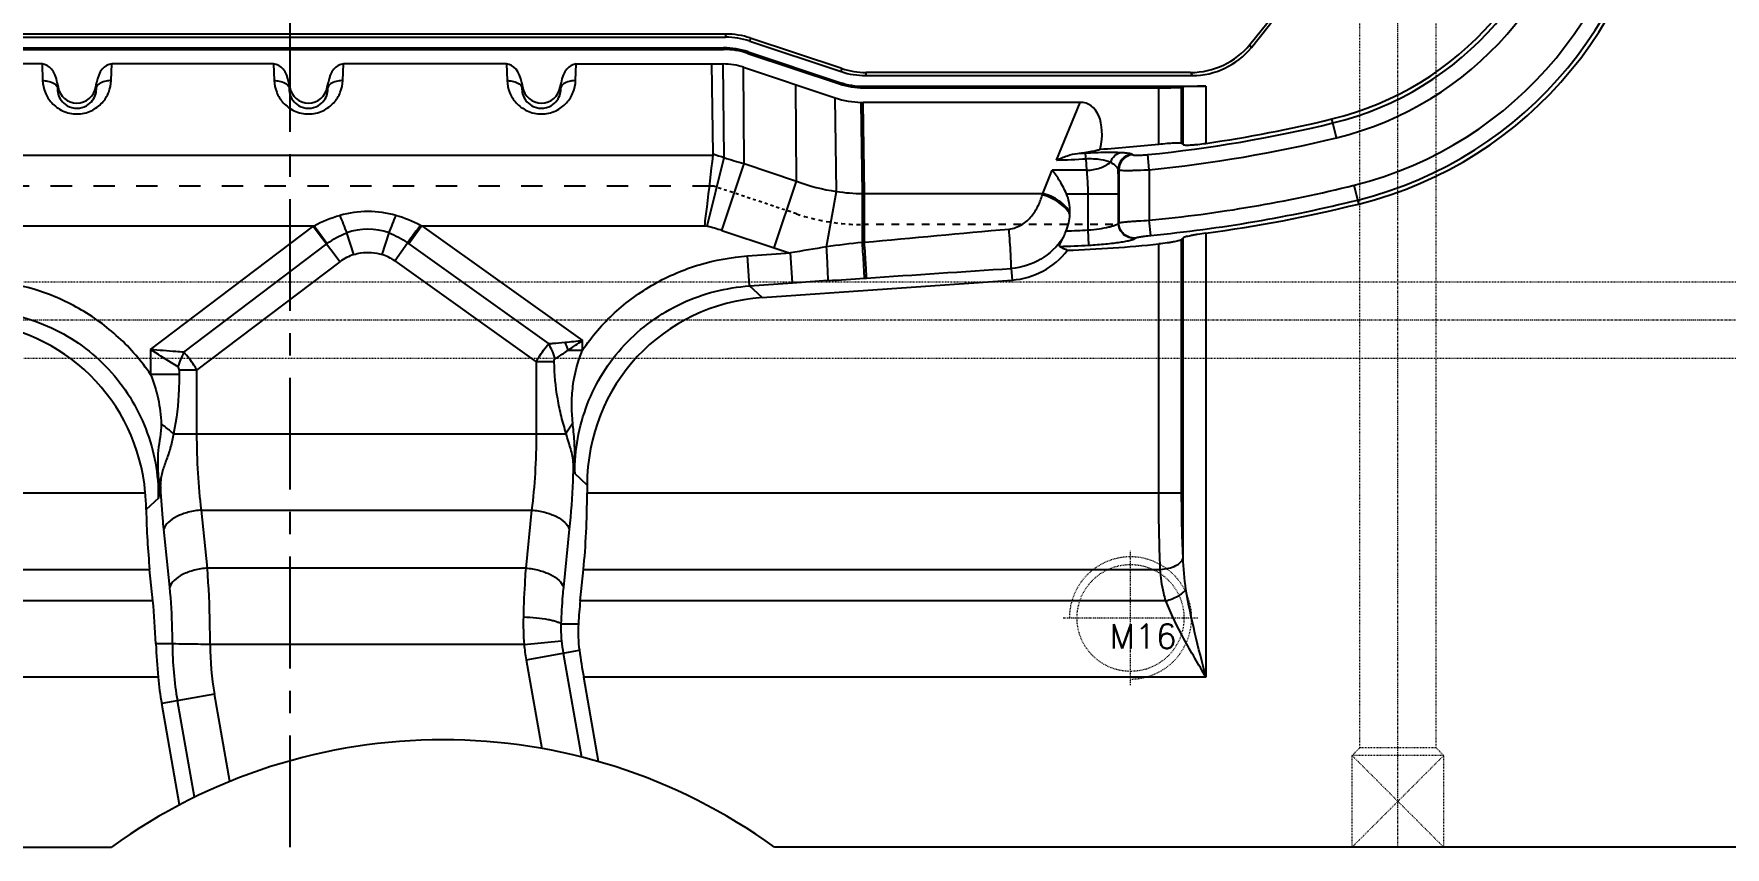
# Model space of a CAD drawing. Header units: millimetres. Extents: x 2105 to 2746, y 1639 to 2029.
# Drawn here: x 2386 to 2607.4, y 1639.2 to 1745.6 of the extents above; entities that cross this region are included whole.
import ezdxf

# ---------------------------------------------------------------- set-up
doc = ezdxf.new("R2010")
doc.units = ezdxf.units.MM
doc.linetypes.add('CENTER', pattern=[0.6, 0.375, -0.075, 0.075, -0.075])
doc.linetypes.add('HIDDEN', pattern=[0.2, 0.1, -0.1])
doc.layers.add('cool', color=153, linetype='HIDDEN', lineweight=9)
doc.layers.add('screw', color=33, linetype='Continuous', lineweight=13)
doc.layers.add('DEFAULT_2', color=8, linetype='HIDDEN')
doc.styles.add('TXT', font='txt.shx', dxfattribs={"bigfont": 'gbcbig.shx'})

# ---------------------------------------------------------------- blocks, each defined once
blk = doc.blocks.new('02')
at = {"layer": 'cool', "ltscale": 0.932966}
for p, q in [((1262.52, -963.86), (1863.86, -963.86)), ((1262.52, -973.86), (1863.86, -973.86))]:
    blk.add_line(p, q, dxfattribs=at)
at = {"layer": 'cool', "color": 1, "linetype": 'CENTER', "ltscale": 0.621977}
blk.add_line((1248.19, -968.86), (1878.19, -968.86), dxfattribs=at)
blk = doc.blocks.new('cool_jt_g15')
at = {"layer": 'cool', "ltscale": 0.3}
for p, q in [((0, 6), (12, 6)), ((0, 6), (12, -6)), ((0, -6), (12, 6)), ((12, -6), (12, 6)), ((12, 6), (13, 5)), ((13, -5), (13, 5)), ((0, -6), (12, -6)), ((12, -6), (13, -5))]:
    blk.add_line(p, q, dxfattribs=at)
blk = doc.blocks.new('04')
at = {"layer": 'cool', "color": 1, "linetype": 'CENTER', "ltscale": 0.621977}
blk.add_line((1008.19, -1038.86), (1008.19, -817.86), dxfattribs=at)
at = {"layer": 'cool', "ltscale": 0.932966}
for p, q in [((1003.19, -1025.86), (1003.19, -884.86)), ((1013.19, -1025.86), (1013.19, -884.86))]:
    blk.add_line(p, q, dxfattribs=at)
at = {"layer": 'cool', "ltscale": 0.932966, "rotation": 89.99999999999994}
blk.add_blockref('cool_jt_g15', (1008.19, -1038.86), dxfattribs=at)
blk = doc.blocks.new('screw_m16_g')
at = {"layer": 'screw', "color": 1, "linetype": 'CENTER', "ltscale": 0.497582}
for p, q in [((0, -8.8), (0, 8.8)), ((-8.8, 0), (8.8, 0))]:
    blk.add_line(p, q, dxfattribs=at)
at = {"layer": 'screw', "color": 33, "linetype": 'HIDDEN', "ltscale": 0.497582}
blk.add_circle((0, 0), 7, dxfattribs=at)
at = {"layer": 'screw', "color": 92, "linetype": 'HIDDEN', "ltscale": 0.497582}
blk.add_arc((0, 0), 8, 270, 180, dxfattribs=at)
at = {"layer": 'screw', "color": 6, "style": 'TXT'}
blk.add_text('M16', height=3.2, dxfattribs=at).set_placement((-2.72, -4))

msp = doc.modelspace()

# ---------------------------------------------------------------- linework, layer by layer
at = {"color": 1, "linetype": 'CENTER', "ltscale": 39}
msp.add_line((2419.598, 1639.205), (2419.598, 2019.205), dxfattribs=at)
at = {"color": 7, "linetype": 'Continuous'}
for p, q in [((2476.652, 1745.618), (2251.995, 1745.618)), ((2252.061, 1745.213), (2476.586, 1745.213)), ((2476.586, 1745.213), (2476.652, 1745.618)), ((2479.825, 1745.103), (2479.76, 1744.698)), ((2479.76, 1744.698), (2491.744, 1740.703)), ((2491.81, 1741.108), (2479.825, 1745.103)), ((2252.321, 1743.811), (2476.325, 1743.811)), ((2252.321, 1743.608), (2476.325, 1743.608)), ((2476.325, 1743.608), (2476.325, 1743.811)), ((2479.499, 1743.093), (2479.563, 1743.286)), ((2479.499, 1743.093), (2491.484, 1739.098)), ((2479.563, 1743.286), (2491.548, 1739.291)), ((2545.41, 1743.846), (2545.227, 1744.261)), ((2387.116, 1741.703), (2365.782, 1741.703)), ((2387.116, 1741.703), (2387.196, 1739.527)), ((2396.163, 1739.527), (2396.242, 1741.703)), ((2417.436, 1741.703), (2396.242, 1741.703)), ((2417.436, 1741.703), (2417.515, 1739.527)), ((2426.482, 1739.527), (2426.562, 1741.703)), ((2447.923, 1741.703), (2426.562, 1741.703)), ((2447.923, 1741.703), (2448.002, 1739.527)), ((2456.969, 1739.527), (2457.048, 1741.703)), ((2457.048, 1741.703), (2476.26, 1741.703)), ((2474.981, 1729.959), (2474.796, 1741.703)), ((2476.392, 1729.447), (2476.26, 1741.703)), ((2478.959, 1741.265), (2490.944, 1737.27)), ((2479.019, 1728.669), (2478.959, 1741.265)), ((2491.744, 1740.703), (2491.81, 1741.108)), ((2494.984, 1740.593), (2494.918, 1740.188)), ((2494.918, 1740.188), (2537.662, 1740.188)), ((2537.47, 1740.593), (2494.984, 1740.593)), ((2537.47, 1740.593), (2537.662, 1740.188)), ((2389.113, 1739.241), (2389.135, 1738.637)), ((2389.113, 1739.241), (2389.217, 1738.652)), ((2389.217, 1738.652), (2389.135, 1738.637)), ((2394.141, 1738.652), (2394.245, 1739.241)), ((2394.141, 1738.652), (2394.223, 1738.637)), ((2394.223, 1738.637), (2394.245, 1739.241)), ((2419.433, 1739.241), (2419.537, 1738.652)), ((2419.433, 1739.241), (2419.455, 1738.637)), ((2419.537, 1738.652), (2419.455, 1738.637)), ((2424.461, 1738.652), (2424.564, 1739.241)), ((2424.461, 1738.652), (2424.543, 1738.637)), ((2424.543, 1738.637), (2424.564, 1739.241)), ((2449.92, 1739.241), (2449.942, 1738.637)), ((2449.92, 1739.241), (2450.024, 1738.652)), ((2450.024, 1738.652), (2449.942, 1738.637)), ((2454.948, 1738.652), (2455.051, 1739.241)), ((2454.948, 1738.652), (2455.029, 1738.637)), ((2455.029, 1738.637), (2455.051, 1739.241)), ((2485.863, 1726.388), (2485.802, 1738.984)), ((2491.484, 1739.098), (2491.548, 1739.291)), ((2494.658, 1738.786), (2539.473, 1738.786)), ((2494.658, 1738.583), (2494.658, 1738.786)), ((2494.658, 1738.583), (2533.298, 1738.583)), ((2533.298, 1731.218), (2533.298, 1738.583)), ((2536.287, 1738.655), (2536.485, 1738.714)), ((2536.287, 1731.328), (2536.287, 1738.655)), ((2536.287, 1738.439), (2536.485, 1738.319)), ((2536.485, 1731.154), (2536.485, 1738.714)), ((2539.473, 1738.786), (2539.473, 1731.317)), ((2491.091, 1725.027), (2490.944, 1737.27)), ((2494.533, 1724.748), (2494.36, 1736.68)), ((2523.009, 1736.678), (2494.592, 1736.678)), ((2494.763, 1724.748), (2494.592, 1736.678)), ((2519.907, 1729.123), (2523.009, 1736.678)), ((2556.556, 1732.045), (2555.957, 1734.506)), ((2536.287, 1731.328), (2536.485, 1731.154)), ((2253.561, 1729.773), (2474.972, 1729.773)), ((2474.192, 1720.459), (2476.392, 1729.447)), ((2523.88, 1727.794), (2523.778, 1729.299)), ((2529.798, 1729.902), (2529.887, 1729.819)), ((2532.055, 1727.862), (2531.857, 1729.844)), ((2476.099, 1719.909), (2479.019, 1728.669)), ((2479.019, 1728.669), (2485.863, 1726.388)), ((2518.111, 1724.748), (2519.362, 1727.794)), ((2523.88, 1727.794), (2519.362, 1727.794)), ((2527.981, 1727.917), (2528.07, 1727.835)), ((2528.07, 1727.835), (2528.07, 1720.909)), ((2532.055, 1727.862), (2532.055, 1721.25)), ((2482.943, 1717.627), (2485.863, 1726.388)), ((2489.805, 1717.759), (2491.091, 1725.027)), ((2494.5, 1718.351), (2494.533, 1724.748)), ((2494.533, 1724.748), (2494.763, 1724.748)), ((2494.763, 1724.748), (2518.111, 1724.748)), ((2494.763, 1718.375), (2494.763, 1724.748)), ((2521.216, 1724.716), (2528.032, 1724.716)), ((2524.047, 1719.977), (2524.047, 1724.716)), ((2528.032, 1720.867), (2528.032, 1724.716)), ((2559.469, 1723.376), (2558.859, 1725.834)), ((2277.304, 1720.538), (2422.696, 1720.526)), ((2401.336, 1704.328), (2422.696, 1720.526)), ((2422.623, 1720.459), (2426.132, 1715.829)), ((2422.728, 1720.538), (2424.457, 1718.204)), ((2436.824, 1720.538), (2435.136, 1718.174)), ((2436.824, 1720.538), (2473.868, 1720.538)), ((2436.824, 1720.538), (2457.861, 1705.516)), ((2473.868, 1720.538), (2474.192, 1720.459)), ((2528.032, 1720.867), (2528.07, 1720.909)), ((2532.246, 1719.266), (2532.055, 1721.25)), ((2405.693, 1703.985), (2424.377, 1718.144)), ((2427.921, 1716.761), (2427.006, 1719.598)), ((2431.628, 1716.761), (2432.544, 1719.598)), ((2433.279, 1715.93), (2434.967, 1718.295)), ((2435.136, 1718.174), (2453.447, 1705.099)), ((2476.099, 1719.909), (2482.943, 1717.627)), ((2494.5, 1718.351), (2494.763, 1718.375)), ((2524.151, 1717.987), (2524.047, 1719.977)), ((2530.193, 1718.882), (2530.232, 1718.923)), ((2533.298, 1685.564), (2533.298, 1718.147)), ((2536.287, 1718.715), (2536.485, 1718.937)), ((2536.287, 1685.563), (2536.287, 1718.715)), ((2536.485, 1677.092), (2536.485, 1718.937)), ((2539.473, 1719.558), (2539.473, 1661.443)), ((2407.398, 1701.633), (2426.132, 1715.829)), ((2433.279, 1715.93), (2451.799, 1702.706)), ((2479.47, 1716.578), (2485.082, 1716.971)), ((2479.744, 1712.649), (2479.47, 1716.578)), ((2485.356, 1713.041), (2485.082, 1716.971)), ((2494.771, 1713.664), (2495.038, 1713.682)), ((2513.979, 1714.949), (2514.085, 1713.425)), ((2479.744, 1712.649), (2485.356, 1713.041)), ((2481.366, 1711.137), (2479.744, 1712.649)), ((2481.366, 1711.137), (2514.085, 1713.425)), ((2457.861, 1704.264), (2457.861, 1705.516)), ((2401.336, 1704.328), (2401.336, 1701.062)), ((2451.799, 1702.706), (2451.799, 1693.316)), ((2456.004, 1704.264), (2457.861, 1704.264)), ((2405.066, 1701.062), (2401.336, 1701.062)), ((2405.066, 1701.633), (2405.066, 1701.062)), ((2407.398, 1701.633), (2405.066, 1701.633)), ((2407.398, 1693.316), (2407.398, 1701.633)), ((2404.317, 1693.316), (2455.739, 1693.316)), ((2458.463, 1686.577), (2456.842, 1688.089)), ((2208.597, 1685.564), (2400.638, 1685.564)), ((2402.355, 1684.886), (2400.755, 1683.394)), ((2458.463, 1686.577), (2458.463, 1685.564)), ((2458.463, 1685.564), (2533.298, 1685.564)), ((2407.988, 1683.316), (2451.208, 1683.316)), ((2408.761, 1675.73), (2407.988, 1683.316)), ((2451.208, 1683.316), (2450.436, 1675.73)), ((2403.837, 1673.23), (2403.064, 1680.816)), ((2456.132, 1680.816), (2455.36, 1673.23)), ((2208.397, 1675.564), (2401.206, 1675.564)), ((2401.626, 1671.443), (2401.206, 1675.564)), ((2450.436, 1675.73), (2408.761, 1675.73)), ((2457.571, 1671.443), (2457.99, 1675.564)), ((2457.99, 1675.564), (2533.498, 1675.564)), ((2401.626, 1671.443), (2207.664, 1671.443)), ((2534.231, 1671.443), (2457.571, 1671.443)), ((2455.049, 1668.43), (2457.321, 1668.43)), ((2404.19, 1665.806), (2402.013, 1665.806)), ((2450.217, 1665.73), (2409.115, 1665.73)), ((2450.217, 1665.73), (2455.116, 1666.222)), ((2450.492, 1663.739), (2457.457, 1664.967)), ((2450.492, 1663.739), (2452.542, 1652.115)), ((2455.341, 1664.594), (2457.738, 1650.999)), ((2402.31, 1661.443), (2202.422, 1661.443)), ((2539.473, 1661.443), (2458.022, 1661.443)), ((2459.969, 1650.398), (2458.022, 1661.443)), ((2409.692, 1659.21), (2402.782, 1657.991)), ((2407.069, 1645.728), (2404.843, 1658.355)), ((2411.704, 1647.8), (2409.692, 1659.21)), ((2405.119, 1644.738), (2402.782, 1657.991)), ((2175.598, 1639.205), (2396.2, 1639.205)), ((2663.598, 1639.205), (2482.997, 1639.205))]:
    msp.add_line(p, q, dxfattribs=at)
for centre, radius, start, end in [((2423.49, 1844.205), 157.508, 320.61471, 39.38529), ((2423.49, 1844.205), 157.914, 320.54306, 39.45694), ((2546.881, 1774.162), 49.79, 283.9208, 357.05798), ((2546.881, 1774.162), 51.783, 283.9208, 357.05798), ((2546.881, 1774.162), 52.323, 283.9208, 357.05798), ((2546.335, 1774.028), 40.677, 283.68278, 354.08082), ((2546.335, 1774.028), 41.217, 283.68278, 354.08082), ((2546.335, 1774.028), 43.21, 283.68278, 354.08082), ((2476.315, 1733.506), 10.305, 71.62431, 89.94074), ((2537.471, 1750.628), 10.035, 269.99675, 320.61795), ((2537.665, 1750.217), 10.029, 269.98415, 320.60543), ((2476.251, 1733.112), 8.591, 71.62431, 89.94073), ((2391.679, 1739.086), 2.5, 190, 350), ((2421.999, 1739.086), 2.5, 190, 350), ((2452.486, 1739.086), 2.5, 190, 350), ((2494.668, 1748.683), 9.897, 251.62431, 269.94074), ((2494.603, 1748.277), 11.6, 251.61269, 268.80234), ((2494.592, 1748.238), 11.56, 268.85267, 270.00013), ((2514.352, 1905.4), 176.426, 275.69435, 283.68278), ((2514.352, 1905.4), 175.886, 278.21142, 283.68278), ((2514.352, 1905.4), 178.418, 275.69435, 283.68278), ((2473.587, 1729.937), 1.395, 353.24454, 0.92353), ((2514.352, 1894.501), 165.471, 271.92397, 273.26558), ((2514.352, 1893.275), 163.484, 272.92949, 273.26814), ((2514.352, 1905.4), 175.209, 273.69551, 276.20778), ((2529.99, 1727.901), 2.01, 95.48234, 179.54893), ((2530.08, 1727.819), 2.01, 95.5084, 179.54784), ((2429.28, 1724.729), 98.752, 359.99271, 1.85004), ((2494.616, 1747.129), 22.381, 260.93821, 269.78828), ((2578.914, 1706.441), 63.5, 163.24446, 163.41821), ((2514.352, 1905.4), 184.999, 275.49116, 283.9208), ((2514.352, 1905.4), 186.992, 275.49116, 283.9208), ((2514.352, 1905.4), 187.532, 277.69828, 283.9208), ((2429.774, 1708.603), 13.791, 74.50298, 105.49308), ((2577.83, 1781.066), 162.869, 201.30371, 202.1729), ((2282.194, 1780.925), 162.376, 337.80975, 338.6816), ((2453.26, 1752.765), 36.177, 242.67854, 242.97747), ((2468.41, 1696.841), 24.316, 71.56672, 76.2447), ((2514.207, 1722.319), 7.459, 357.50188, 359.52128), ((2429.774, 1711.022), 8.936, 126.51747, 127.15397), ((2429.774, 1712.07), 8.022, 69.80427, 110.19092), ((2474.621, 1773.473), 67.949, 234.2972, 234.47154), ((2502.781, 1633.684), 85.071, 95.58587, 98.77334), ((2514.352, 1905.4), 185.676, 272.10514, 272.99312), ((2514.352, 1905.4), 188.209, 272.12385, 275.77748), ((2429.774, 1711.022), 6.031, 107.89474, 127.15397), ((2429.774, 1711.022), 6.031, 54.47118, 72.10505), ((2497.652, 1761.741), 46.501, 251.56027, 254.31679), ((2513.631, 1560.446), 159.107, 98.61217, 100.33686), ((2513.388, 1723.401), 10, 274, 322.55357), ((2514.352, 1905.4), 187.669, 271.82871, 272.99312), ((2684.054, 2035.385), 357.275, 242.72715, 242.90494), ((2374.785, 3506.38), 1796.727, 273.676485, 273.829103), ((2548.198, 807.516), 907.703, 93.676366, 93.969857), ((2443.247, 1699.568), 11.603, 17.83247, 28.46648), ((2409.415, 2183.202), 480.137, 275.51692, 275.79101), ((2434.527, 1695.896), 23.049, 21.28767, 24.0511), ((2236.93, 2031.262), 393.6, 303.82025, 304.14631), ((2415.995, 1698.72), 11.57, 152.93064, 163.24284), ((2488.799, 1689.164), 31.976, 178.72907, 181.92714), ((2369.711, 1685.968), 32.662, 358.10098, 2.94766), ((2368.712, 1682.767), 32.049, 1.1198, 5.00671), ((2486.361, 1668.456), 36.247, 178.61727, 184.31251), ((2470.86, 1667.808), 15.824, 177.74601, 185.75146), ((2473.871, 1667.346), 16.586, 176.25035, 188.24569), ((2477.238, 1668.733), 75.281, 182.22899, 185.55758), ((2447.098, 1665.806), 42.907, 180, 190), ((2447.098, 1665.806), 37.983, 180.11396, 190), ((2477.098, 1668.43), 27.017, 185.73605, 190), ((2477.098, 1668.43), 22.093, 185.73605, 190), ((2447.098, 1665.806), 45, 185.56355, 190), ((2439.598, 1579.205), 74.05, 54.12167, 125.87833)]:
    msp.add_arc(centre, radius, start, end, dxfattribs=at)
for centre, major_axis, ratio, start_param, end_param in [((2476.581, 1735.149), (1.612, 9.934), 0.9985935, -0.1606529, 0.1606529), ((2476.647, 1735.555), (1.612, 9.934), 0.9985935, -0.1606529, 0.1606529), ((2476.321, 1733.545), (1.612, 9.934), 0.9985935, -0.1606529, 0.1606529), ((2387.19, 1738.454), (-0.118, 3.248), 0.6153903, -1.3486707, -0.022425), ((2396.169, 1738.454), (0.118, 3.248), 0.6153903, 0.022425, 1.3486707), ((2417.509, 1738.454), (-0.118, 3.248), 0.6153903, -1.3486707, -0.022425), ((2426.488, 1738.454), (0.118, 3.248), 0.6153903, 0.022425, 1.3486707), ((2447.996, 1738.454), (-0.118, 3.248), 0.6153903, -1.3486707, -0.022425), ((2456.975, 1738.454), (0.118, 3.248), 0.6153903, 0.022425, 1.3486707), ((2494.923, 1750.252), (1.612, 9.934), 0.9985935, 2.9809398, 3.3022455), ((2494.988, 1750.657), (1.612, 9.934), 0.9985935, 9.2641251, 9.5854308), ((2494.662, 1748.647), (1.612, 9.934), 0.9985935, -3.3022455, -2.9809398), ((2533.298, 1738.662), (3, 0), 0.0261859, -1.5707963, -0.0872665), ((2539.473, 1738.707), (3, 0), 0.0261859, 1.5707963, 3.0543262), ((2521.352, 1730.181), (2.594, 6.317), 0.5857503, -1.2770609, 0.2360064), ((2517.148, 1719.941), (2.594, 6.317), 0.5857503, -0.9703553, -0.5090783), ((2483.849, 1685.863), (-18.808, 17.538), 0.9721448, -0.7364165, 0.7364165), ((2375.348, 1682.66), (-18.808, -17.538), 0.9721448, 2.4918667, 3.8780091), ((2454.936, 1685.564), (0, 20), 0.176327, -2.0943951, -1.5707963), ((2404.26, 1685.564), (0, 20), 0.176327, -4.6036429, -4.1887902), ((2398.572, 1661.443), (0, 20), 0.176327, -1.3508913, -1.0471976), ((2460.625, 1661.443), (0, 20), 0.176327, 1.0471976, 1.2138978), ((2461.603, 1661.443), (-3.638, 19.99), 0.1734805, 1.3621114, 1.5392369)]:
    msp.add_ellipse(centre, major_axis=major_axis, ratio=ratio, start_param=start_param, end_param=end_param, dxfattribs=at)
for points, knots in [([(2387.196, 1739.527), (2387.413, 1739.531), (2388.123, 1739.483), (2388.941, 1739.112), (2389.135, 1738.637)], [0, 0, 0, 0, 0.2979173, 1, 1, 1, 1]), ([(2387.196, 1739.527), (2387.215, 1739.009), (2387.437, 1737.945), (2388.332, 1736.514), (2389.799, 1735.436), (2391.684, 1735.021), (2393.566, 1735.439), (2395.03, 1736.519), (2395.922, 1737.948), (2396.144, 1739.01), (2396.163, 1739.527)], [0, 0, 0, 0, 0.1131655, 0.2318238, 0.3607437, 0.5002938, 0.639856, 0.7686218, 0.887059, 1, 1, 1, 1]), ([(2389.135, 1738.637), (2389.117, 1738.356), (2389.176, 1737.757), (2389.591, 1736.882), (2390.434, 1736.117), (2391.682, 1735.784), (2392.929, 1736.119), (2393.768, 1736.885), (2394.183, 1737.759), (2394.242, 1738.357), (2394.223, 1738.637)], [0, 0, 0, 0, 0.1017009, 0.2126932, 0.3425921, 0.5002813, 0.6579372, 0.7876219, 0.8984274, 1, 1, 1, 1]), ([(2396.163, 1739.527), (2395.945, 1739.531), (2395.235, 1739.483), (2394.417, 1739.112), (2394.223, 1738.637)], [0, 0, 0, 0, 0.2979175, 1, 1, 1, 1]), ([(2417.515, 1739.527), (2417.732, 1739.531), (2418.443, 1739.483), (2419.261, 1739.112), (2419.455, 1738.637)], [0, 0, 0, 0, 0.2979173, 1, 1, 1, 1]), ([(2417.515, 1739.527), (2417.534, 1739.009), (2417.757, 1737.945), (2418.651, 1736.514), (2420.119, 1735.436), (2422.003, 1735.021), (2423.886, 1735.439), (2425.35, 1736.519), (2426.241, 1737.948), (2426.463, 1739.01), (2426.482, 1739.527)], [0, 0, 0, 0, 0.1131655, 0.2318238, 0.3607437, 0.5002938, 0.639856, 0.7686218, 0.887059, 1, 1, 1, 1]), ([(2419.455, 1738.637), (2419.436, 1738.356), (2419.495, 1737.757), (2419.911, 1736.882), (2420.753, 1736.117), (2422.001, 1735.784), (2423.248, 1736.119), (2424.088, 1736.885), (2424.502, 1737.759), (2424.561, 1738.357), (2424.543, 1738.637)], [0, 0, 0, 0, 0.1017009, 0.2126932, 0.3425921, 0.5002813, 0.6579372, 0.7876219, 0.8984274, 1, 1, 1, 1]), ([(2426.482, 1739.527), (2426.265, 1739.531), (2425.554, 1739.483), (2424.736, 1739.112), (2424.543, 1738.637)], [0, 0, 0, 0, 0.2979175, 1, 1, 1, 1]), ([(2448.002, 1739.527), (2448.219, 1739.531), (2448.93, 1739.483), (2449.748, 1739.112), (2449.942, 1738.637)], [0, 0, 0, 0, 0.2979173, 1, 1, 1, 1]), ([(2448.002, 1739.527), (2448.021, 1739.009), (2448.244, 1737.945), (2449.138, 1736.514), (2450.606, 1735.436), (2452.49, 1735.021), (2454.373, 1735.439), (2455.837, 1736.519), (2456.728, 1737.948), (2456.95, 1739.01), (2456.969, 1739.527)], [0, 0, 0, 0, 0.1131655, 0.2318238, 0.3607437, 0.5002938, 0.639856, 0.7686218, 0.887059, 1, 1, 1, 1]), ([(2449.942, 1738.637), (2449.923, 1738.356), (2449.982, 1737.757), (2450.398, 1736.882), (2451.24, 1736.117), (2452.488, 1735.784), (2453.735, 1736.119), (2454.575, 1736.885), (2454.989, 1737.759), (2455.048, 1738.357), (2455.029, 1738.637)], [0, 0, 0, 0, 0.1017009, 0.2126932, 0.3425921, 0.5002813, 0.6579372, 0.7876219, 0.8984274, 1, 1, 1, 1]), ([(2456.969, 1739.527), (2456.752, 1739.531), (2456.041, 1739.483), (2455.223, 1739.112), (2455.029, 1738.637)], [0, 0, 0, 0, 0.2979175, 1, 1, 1, 1]), ([(2533.298, 1731.218), (2533.659, 1731.258), (2534.186, 1731.309), (2534.862, 1731.358), (2535.3, 1731.382), (2535.669, 1731.392), (2535.96, 1731.39), (2536.153, 1731.371), (2536.26, 1731.351), (2536.287, 1731.328)], [0, 0, 0, 0, 0.3628348, 0.5288453, 0.676612, 0.8011167, 0.8982743, 0.9648202, 1, 1, 1, 1]), ([(2536.485, 1731.154), (2536.511, 1731.13), (2536.618, 1731.111), (2536.812, 1731.092), (2537.104, 1731.092), (2537.473, 1731.106), (2537.912, 1731.136), (2538.587, 1731.199), (2539.113, 1731.265), (2539.473, 1731.317)], [0, 0, 0, 0, 0.0351605, 0.1016984, 0.1988734, 0.3234196, 0.4712472, 0.6372919, 1, 1, 1, 1]), ([(2473.868, 1720.538), (2473.967, 1721.362), (2474.336, 1724.44), (2474.704, 1727.519), (2474.972, 1729.773)], [0, 0, 0, 0, 0.2677888, 1, 1, 1, 1]), ([(2519.907, 1729.123), (2520.37, 1729.338), (2521.28, 1729.707), (2522.239, 1729.952), (2522.707, 1730.005)], [0, 0, 0, 0, 0.5197792, 1, 1, 1, 1]), ([(2522.707, 1730.005), (2523.32, 1730.073), (2524.153, 1730.187), (2525.129, 1730.394), (2525.497, 1730.498), (2525.645, 1730.555)], [0, 0, 0, 0, 0.6185388, 0.8406346, 1, 1, 1, 1]), ([(2523.672, 1730.057), (2524.58, 1730.109), (2526.152, 1730.169), (2527.728, 1730.164), (2528.391, 1730.127)], [0, 0, 0, 0, 0.5777936, 1, 1, 1, 1]), ([(2523.778, 1729.299), (2523.769, 1729.397), (2523.751, 1729.572), (2523.725, 1729.8), (2523.699, 1729.953), (2523.685, 1730.034), (2523.672, 1730.057)], [0, 0, 0, 0, 0.3860889, 0.6892067, 0.8963031, 1, 1, 1, 1]), ([(2523.778, 1729.299), (2524.419, 1729.34), (2525.517, 1729.303), (2526.586, 1729.03), (2526.993, 1728.846)], [0, 0, 0, 0, 0.5898012, 1, 1, 1, 1]), ([(2526.993, 1728.846), (2527.102, 1729.172), (2527.453, 1729.764), (2528.081, 1730.084), (2528.391, 1730.127)], [0, 0, 0, 0, 0.523162, 1, 1, 1, 1]), ([(2528.391, 1730.127), (2528.566, 1730.117), (2528.881, 1730.096), (2529.299, 1730.052), (2529.593, 1729.995), (2529.754, 1729.942), (2529.798, 1729.902)], [0, 0, 0, 0, 0.3662105, 0.6614369, 0.8745247, 1, 1, 1, 1]), ([(2529.887, 1729.819), (2529.904, 1729.804), (2529.974, 1729.788), (2530.1, 1729.771), (2530.291, 1729.762), (2530.642, 1729.761), (2531.172, 1729.784), (2531.618, 1729.821), (2531.857, 1729.844)], [0, 0, 0, 0, 0.0353206, 0.1015055, 0.1979148, 0.3218619, 0.6355026, 1, 1, 1, 1]), ([(2521.216, 1724.716), (2520.962, 1725.286), (2520.396, 1726.349), (2519.716, 1727.341), (2519.362, 1727.794)], [0, 0, 0, 0, 0.5200374, 1, 1, 1, 1]), ([(2523.88, 1727.794), (2524.465, 1727.819), (2525.57, 1728.012), (2526.587, 1728.517), (2526.993, 1728.846)], [0, 0, 0, 0, 0.5276616, 1, 1, 1, 1]), ([(2524.047, 1724.716), (2524.047, 1724.992), (2524.033, 1726.019), (2523.972, 1727.048), (2523.88, 1727.794)], [0, 0, 0, 0, 0.2679772, 1, 1, 1, 1]), ([(2526.993, 1728.846), (2527.214, 1728.695), (2527.521, 1728.478), (2527.849, 1728.159), (2527.954, 1727.996), (2527.981, 1727.917)], [0, 0, 0, 0, 0.5853872, 0.816961, 1, 1, 1, 1]), ([(2528.07, 1727.835), (2528.111, 1727.816), (2528.248, 1727.805), (2528.507, 1727.785), (2528.892, 1727.779), (2529.383, 1727.777), (2529.967, 1727.786), (2530.868, 1727.809), (2531.572, 1727.838), (2532.055, 1727.862)], [0, 0, 0, 0, 0.0338405, 0.1002982, 0.197483, 0.3221765, 0.4701408, 0.6362983, 1, 1, 1, 1]), ([(2521.667, 1722.256), (2521.519, 1722.544), (2521.1, 1723.105), (2519.964, 1724.063), (2518.877, 1724.552), (2518.111, 1724.748)], [0, 0, 0, 0, 0.2179796, 0.465792, 1, 1, 1, 1]), ([(2513.704, 1720.103), (2514.286, 1720.155), (2515.417, 1720.563), (2516.681, 1721.73), (2517.54, 1723.106), (2517.913, 1724.083), (2518.055, 1724.563)], [0, 0, 0, 0, 0.2663805, 0.5256404, 0.7717068, 1, 1, 1, 1]), ([(2521.66, 1721.993), (2521.522, 1722.287), (2521.109, 1722.864), (2519.958, 1723.854), (2518.844, 1724.36), (2518.055, 1724.563)], [0, 0, 0, 0, 0.2142945, 0.4613571, 1, 1, 1, 1]), ([(2422.617, 1720.507), (2422.625, 1720.5), (2422.653, 1720.489), (2422.687, 1720.519), (2422.715, 1720.531), (2422.728, 1720.538)], [0, 0, 0, 0, 0.2523607, 0.6246441, 1, 1, 1, 1]), ([(2436.656, 1720.624), (2436.509, 1720.422), (2435.947, 1719.645), (2435.384, 1718.869), (2434.967, 1718.295)], [0, 0, 0, 0, 0.2602847, 1, 1, 1, 1]), ([(2524.047, 1719.977), (2524.535, 1720.015), (2525.443, 1720.116), (2526.511, 1720.307), (2527.217, 1720.487), (2527.603, 1720.612), (2527.866, 1720.728), (2528.002, 1720.818), (2528.032, 1720.867)], [0, 0, 0, 0, 0.356027, 0.6644777, 0.7884576, 0.8870818, 0.9577685, 1, 1, 1, 1]), ([(2530.193, 1718.882), (2529.922, 1718.861), (2529.364, 1718.933), (2528.644, 1719.365), (2528.154, 1720.046), (2528.034, 1720.595), (2528.032, 1720.867)], [0, 0, 0, 0, 0.2496972, 0.5, 0.7503028, 1, 1, 1, 1]), ([(2528.07, 1720.909), (2528.111, 1720.931), (2528.247, 1720.954), (2528.507, 1720.997), (2528.891, 1721.037), (2529.382, 1721.083), (2529.966, 1721.127), (2530.867, 1721.188), (2531.571, 1721.226), (2532.055, 1721.25)], [0, 0, 0, 0, 0.0344285, 0.1013319, 0.1987526, 0.3234561, 0.4712355, 0.6370753, 1, 1, 1, 1]), ([(2530.232, 1718.923), (2529.961, 1718.903), (2529.403, 1718.975), (2528.683, 1719.406), (2528.192, 1720.087), (2528.072, 1720.637), (2528.07, 1720.909)], [0, 0, 0, 0, 0.249697, 0.5, 0.750303, 1, 1, 1, 1]), ([(2494.771, 1713.664), (2494.773, 1713.856), (2494.743, 1714.412), (2494.691, 1715.45), (2494.604, 1716.821), (2494.537, 1717.827), (2494.5, 1718.351)], [0, 0, 0, 0, 0.1223318, 0.3558494, 0.6643574, 1, 1, 1, 1]), ([(2495.038, 1713.682), (2495.039, 1713.874), (2495.009, 1714.432), (2494.955, 1715.471), (2494.868, 1716.844), (2494.8, 1717.851), (2494.763, 1718.375)], [0, 0, 0, 0, 0.122347, 0.355937, 0.6644779, 1, 1, 1, 1]), ([(2513.979, 1714.949), (2513.983, 1715.028), (2513.98, 1715.242), (2513.963, 1715.866), (2513.908, 1716.945), (2513.819, 1718.449), (2513.745, 1719.543), (2513.704, 1720.103)], [0, 0, 0, 0, 0.045906, 0.1242836, 0.3629921, 0.6734372, 1, 1, 1, 1]), ([(2520.743, 1718.883), (2519.998, 1717.782), (2517.989, 1715.865), (2515.323, 1715.041), (2513.979, 1714.949)], [0, 0, 0, 0, 0.4965536, 1, 1, 1, 1]), ([(2520.341, 1717.827), (2520.308, 1717.844), (2520.31, 1717.942), (2520.344, 1718.047), (2520.419, 1718.238), (2520.557, 1718.516), (2520.677, 1718.753), (2520.743, 1718.883)], [0, 0, 0, 0, 0.0971815, 0.1886518, 0.3093744, 0.6216934, 1, 1, 1, 1]), ([(2520.743, 1718.883), (2520.781, 1718.958), (2520.934, 1719.276), (2521.07, 1719.601), (2521.173, 1719.849)], [0, 0, 0, 0, 0.2389165, 1, 1, 1, 1]), ([(2524.151, 1717.987), (2524.884, 1718.026), (2525.952, 1718.104), (2527.314, 1718.252), (2528.198, 1718.373), (2528.945, 1718.498), (2529.529, 1718.624), (2529.905, 1718.729), (2530.105, 1718.817), (2530.172, 1718.859), (2530.193, 1718.882)], [0, 0, 0, 0, 0.3586777, 0.5229851, 0.6699439, 0.7946871, 0.8930731, 0.9619474, 0.9847696, 1, 1, 1, 1]), ([(2530.232, 1718.923), (2530.249, 1718.942), (2530.32, 1718.971), (2530.453, 1719.011), (2530.649, 1719.053), (2531.008, 1719.118), (2531.547, 1719.193), (2532.002, 1719.243), (2532.246, 1719.266)], [0, 0, 0, 0, 0.0378504, 0.1067658, 0.2052963, 0.3302149, 0.6416262, 1, 1, 1, 1]), ([(2536.287, 1718.715), (2536.261, 1718.686), (2536.156, 1718.641), (2535.961, 1718.574), (2535.671, 1718.503), (2535.303, 1718.426), (2534.866, 1718.349), (2534.191, 1718.247), (2533.662, 1718.184), (2533.298, 1718.147)], [0, 0, 0, 0, 0.0381139, 0.1070053, 0.2053568, 0.3298927, 0.4766887, 0.6410762, 1, 1, 1, 1]), ([(2539.473, 1719.558), (2539.11, 1719.509), (2538.582, 1719.431), (2537.908, 1719.316), (2537.47, 1719.233), (2537.102, 1719.152), (2536.811, 1719.079), (2536.615, 1719.012), (2536.51, 1718.967), (2536.485, 1718.937)], [0, 0, 0, 0, 0.3586018, 0.5229699, 0.6698316, 0.7944743, 0.8929266, 0.9618772, 1, 1, 1, 1]), ([(2427.921, 1716.761), (2428.219, 1716.857), (2429.436, 1717.137), (2430.739, 1717.047), (2431.628, 1716.761)], [0, 0, 0, 0, 0.251373, 1, 1, 1, 1]), ([(2457.861, 1704.264), (2459.067, 1706.032), (2461.894, 1709.305), (2467.127, 1713.117), (2473.082, 1715.658), (2477.334, 1716.429), (2479.47, 1716.578)], [0, 0, 0, 0, 0.2500012, 0.4999855, 0.7499764, 1, 1, 1, 1]), ([(2489.996, 1713.351), (2490.002, 1713.418), (2490.005, 1713.598), (2490.001, 1714.116), (2489.965, 1715.019), (2489.899, 1716.309), (2489.839, 1717.26), (2489.805, 1717.759)], [0, 0, 0, 0, 0.0458112, 0.1217905, 0.352539, 0.6597603, 1, 1, 1, 1]), ([(2401.336, 1701.062), (2400.13, 1702.83), (2397.302, 1706.102), (2392.069, 1709.914), (2386.115, 1712.455), (2381.862, 1713.226), (2379.727, 1713.376)], [0, 0, 0, 0, 0.2500012, 0.4999851, 0.7499764, 1, 1, 1, 1]), ([(2456.842, 1688.089), (2456.835, 1689.63), (2457.104, 1692.721), (2458.359, 1697.199), (2460.436, 1701.363), (2463.268, 1705.055), (2466.753, 1708.137), (2470.762, 1710.499), (2475.141, 1712.064), (2478.206, 1712.548), (2479.744, 1712.649)], [0, 0, 0, 0, 0.1249857, 0.2499834, 0.3749898, 0.5000028, 0.6250091, 0.750002, 0.8749995, 1, 1, 1, 1]), ([(2379.452, 1709.446), (2380.99, 1709.345), (2384.056, 1708.861), (2388.435, 1707.297), (2392.443, 1704.935), (2395.929, 1701.853), (2398.761, 1698.161), (2400.837, 1693.997), (2402.093, 1689.519), (2402.362, 1686.427), (2402.355, 1684.886)], [0, 0, 0, 0, 0.1249885, 0.249981, 0.374981, 0.4999871, 0.6249941, 0.7499967, 0.8750015, 1, 1, 1, 1]), ([(2451.799, 1702.706), (2451.921, 1702.927), (2452.404, 1703.768), (2452.975, 1704.559), (2453.447, 1705.099)], [0, 0, 0, 0, 0.2604717, 1, 1, 1, 1]), ([(2453.447, 1705.099), (2453.621, 1705.114), (2454.33, 1705.178), (2455.04, 1705.239), (2455.575, 1705.29)], [0, 0, 0, 0, 0.2453537, 1, 1, 1, 1]), ([(2405.693, 1703.985), (2405.339, 1704.009), (2403.886, 1704.112), (2402.434, 1704.236), (2401.336, 1704.328)], [0, 0, 0, 0, 0.2433431, 1, 1, 1, 1]), ([(2404.917, 1702.056), (2404.626, 1702.234), (2403.426, 1702.981), (2402.237, 1703.747), (2401.336, 1704.328)], [0, 0, 0, 0, 0.2410156, 1, 1, 1, 1]), ([(2407.398, 1701.633), (2407.272, 1701.852), (2406.767, 1702.68), (2406.181, 1703.46), (2405.693, 1703.985)], [0, 0, 0, 0, 0.2604475, 1, 1, 1, 1]), ([(2454.156, 1702.712), (2453.775, 1702.715), (2452.989, 1702.698), (2452.204, 1702.704), (2451.799, 1702.706)], [0, 0, 0, 0, 0.4845528, 1, 1, 1, 1]), ([(2455.739, 1693.316), (2455.511, 1694.057), (2455.07, 1695.569), (2454.416, 1698.69), (2454.208, 1701.101), (2454.156, 1702.712)], [0, 0, 0, 0, 0.2435268, 0.4939669, 1, 1, 1, 1]), ([(2454.292, 1703.122), (2454.434, 1703.21), (2455.014, 1703.576), (2455.584, 1703.959), (2456.004, 1704.264)], [0, 0, 0, 0, 0.2434528, 1, 1, 1, 1]), ([(2456.584, 1694.752), (2456.519, 1695.54), (2456.421, 1697.137), (2456.603, 1700.367), (2457.264, 1702.749), (2457.861, 1704.264)], [0, 0, 0, 0, 0.2447652, 0.495269, 1, 1, 1, 1]), ([(2401.336, 1701.062), (2401.742, 1700.029), (2402.41, 1697.909), (2402.687, 1695.698), (2402.721, 1694.595)], [0, 0, 0, 0, 0.501409, 1, 1, 1, 1]), ([(2405.066, 1701.062), (2405.066, 1700.41), (2405.018, 1697.815), (2404.729, 1695.217), (2404.317, 1693.316)], [0, 0, 0, 0, 0.2509398, 1, 1, 1, 1]), ([(2402.721, 1694.595), (2402.755, 1693.434), (2402.146, 1691.144), (2402.271, 1688.808), (2402.33, 1687.648)], [0, 0, 0, 0, 0.500054, 1, 1, 1, 1]), ([(2404.317, 1693.316), (2404.196, 1693.425), (2403.684, 1693.875), (2403.143, 1694.293), (2402.721, 1694.594)], [0, 0, 0, 0, 0.2394669, 1, 1, 1, 1]), ([(2455.739, 1693.316), (2455.797, 1693.438), (2456.047, 1693.935), (2456.342, 1694.408), (2456.584, 1694.752)], [0, 0, 0, 0, 0.2429606, 1, 1, 1, 1]), ([(2456.832, 1689.873), (2456.849, 1690.698), (2456.875, 1692.332), (2456.652, 1693.951), (2456.584, 1694.752)], [0, 0, 0, 0, 0.5063611, 1, 1, 1, 1]), ([(2404.317, 1693.316), (2404.223, 1692.734), (2403.98, 1691.592), (2403.525, 1690.224), (2403.131, 1689.183), (2402.867, 1688.427), (2402.681, 1687.64), (2402.636, 1687.098), (2402.625, 1686.818)], [0, 0, 0, 0, 0.2624704, 0.5187888, 0.6410383, 0.7583818, 0.875209, 1, 1, 1, 1]), ([(2407.988, 1683.316), (2407.785, 1684.915), (2407.492, 1688.245), (2407.398, 1691.587), (2407.398, 1693.316)], [0, 0, 0, 0, 0.4825121, 1, 1, 1, 1]), ([(2451.799, 1693.316), (2451.799, 1691.587), (2451.705, 1688.246), (2451.412, 1684.915), (2451.208, 1683.316)], [0, 0, 0, 0, 0.517427, 1, 1, 1, 1]), ([(2456.666, 1689.329), (2456.652, 1689.676), (2456.582, 1690.35), (2456.324, 1691.332), (2456.017, 1692.305), (2455.827, 1692.972), (2455.739, 1693.316)], [0, 0, 0, 0, 0.2535554, 0.4930775, 0.7409704, 1, 1, 1, 1]), ([(2456.666, 1689.329), (2456.645, 1688.588), (2456.541, 1685.746), (2456.345, 1682.907), (2456.132, 1680.816)], [0, 0, 0, 0, 0.2608974, 1, 1, 1, 1]), ([(2456.842, 1688.089), (2456.826, 1688.19), (2456.767, 1688.604), (2456.71, 1689.018), (2456.666, 1689.329)], [0, 0, 0, 0, 0.2465685, 1, 1, 1, 1]), ([(2402.625, 1686.818), (2402.61, 1686.888), (2402.537, 1687.173), (2402.428, 1687.448), (2402.33, 1687.648)], [0, 0, 0, 0, 0.2437778, 1, 1, 1, 1]), ([(2402.625, 1686.818), (2402.603, 1686.656), (2402.515, 1686.011), (2402.427, 1685.367), (2402.355, 1684.886)], [0, 0, 0, 0, 0.2518882, 1, 1, 1, 1]), ([(2403.064, 1680.816), (2403.016, 1681.293), (2402.828, 1683.291), (2402.698, 1685.294), (2402.625, 1686.818)], [0, 0, 0, 0, 0.2394073, 1, 1, 1, 1]), ([(2533.298, 1685.564), (2533.482, 1685.563), (2533.845, 1685.563), (2534.373, 1685.563), (2534.864, 1685.563), (2535.302, 1685.562), (2535.626, 1685.564), (2535.847, 1685.561), (2535.981, 1685.561), (2536.092, 1685.569), (2536.171, 1685.569), (2536.22, 1685.554), (2536.247, 1685.545), (2536.274, 1685.542), (2536.284, 1685.557), (2536.287, 1685.564)], [0, 0, 0, 0, 0.1844084, 0.3624934, 0.5281481, 0.6756923, 0.8000665, 0.8522002, 0.8970096, 0.9341281, 0.9632679, 0.9751773, 0.984952, 0.9921969, 1, 1, 1, 1]), ([(2533.497, 1675.564), (2533.464, 1676.346), (2533.343, 1679.678), (2533.298, 1683.012), (2533.298, 1685.564)], [0, 0, 0, 0, 0.2346284, 1, 1, 1, 1]), ([(2536.485, 1677.092), (2536.451, 1677.755), (2536.332, 1680.577), (2536.287, 1683.402), (2536.287, 1685.563)], [0, 0, 0, 0, 0.2347588, 1, 1, 1, 1]), ([(2407.988, 1683.316), (2407.405, 1683.271), (2406.289, 1683.089), (2404.798, 1682.553), (2403.66, 1681.827), (2403.163, 1681.15), (2403.064, 1680.816)], [0, 0, 0, 0, 0.3042095, 0.5844741, 0.8186618, 1, 1, 1, 1]), ([(2451.208, 1683.316), (2451.791, 1683.271), (2452.907, 1683.089), (2454.399, 1682.553), (2455.537, 1681.827), (2456.033, 1681.15), (2456.132, 1680.816)], [0, 0, 0, 0, 0.3042096, 0.5844742, 0.8186618, 1, 1, 1, 1]), ([(2533.497, 1675.564), (2533.865, 1675.581), (2534.573, 1675.681), (2535.655, 1676.038), (2536.416, 1676.629), (2536.485, 1677.092)], [0, 0, 0, 0, 0.3145301, 0.5999283, 1, 1, 1, 1]), ([(2408.761, 1675.73), (2408.177, 1675.685), (2407.062, 1675.504), (2405.57, 1674.968), (2404.432, 1674.241), (2403.936, 1673.564), (2403.837, 1673.23)], [0, 0, 0, 0, 0.3042096, 0.5844742, 0.8186618, 1, 1, 1, 1]), ([(2409.115, 1665.73), (2409.115, 1666.601), (2409.086, 1669.936), (2408.948, 1673.272), (2408.761, 1675.73)], [0, 0, 0, 0, 0.2610319, 1, 1, 1, 1]), ([(2450.436, 1675.73), (2450.397, 1675.225), (2450.251, 1673.094), (2450.164, 1670.959), (2450.125, 1669.33)], [0, 0, 0, 0, 0.2373505, 1, 1, 1, 1]), ([(2450.436, 1675.73), (2451.019, 1675.685), (2452.135, 1675.504), (2453.627, 1674.968), (2454.764, 1674.241), (2455.261, 1673.564), (2455.36, 1673.23)], [0, 0, 0, 0, 0.3042096, 0.5844743, 0.8186619, 1, 1, 1, 1]), ([(2534.231, 1671.443), (2534.123, 1671.777), (2533.746, 1673.124), (2533.552, 1674.519), (2533.498, 1675.564)], [0, 0, 0, 0, 0.2514502, 1, 1, 1, 1]), ([(2404.19, 1665.806), (2404.19, 1666.452), (2404.16, 1668.93), (2404.022, 1671.408), (2403.837, 1673.23)], [0, 0, 0, 0, 0.2610486, 1, 1, 1, 1]), ([(2455.36, 1673.23), (2455.321, 1672.851), (2455.175, 1671.254), (2455.088, 1669.652), (2455.049, 1668.43)], [0, 0, 0, 0, 0.2374141, 1, 1, 1, 1]), ([(2534.231, 1671.443), (2534.772, 1671.573), (2535.54, 1671.867), (2536.391, 1672.438), (2536.725, 1672.77), (2536.852, 1672.943)], [0, 0, 0, 0, 0.544739, 0.790298, 1, 1, 1, 1]), ([(2539.473, 1661.443), (2538.982, 1663.365), (2538.01, 1667.175), (2537.161, 1671.019), (2536.852, 1672.943)], [0, 0, 0, 0, 0.5045704, 1, 1, 1, 1]), ([(2450.125, 1669.33), (2450.697, 1669.312), (2451.773, 1669.246), (2453.053, 1669.083), (2453.924, 1668.903), (2454.423, 1668.764), (2454.791, 1668.617), (2454.986, 1668.497), (2455.049, 1668.43)], [0, 0, 0, 0, 0.3393291, 0.6396905, 0.76419, 0.8670327, 0.9457844, 1, 1, 1, 1]), ([(2539.473, 1661.443), (2538.491, 1663.115), (2537.03, 1665.594), (2535.283, 1668.933), (2534.54, 1670.607), (2534.231, 1671.443)], [0, 0, 0, 0, 0.5147978, 0.7635087, 1, 1, 1, 1]), ([(2409.115, 1665.73), (2408.044, 1665.745), (2406.402, 1665.771), (2404.761, 1665.79), (2404.191, 1665.806)], [0, 0, 0, 0, 0.6526784, 1, 1, 1, 1])]:
    msp.add_open_spline(points, degree=3, knots=knots, dxfattribs=at)
for points in [[(2474.981, 1729.959), (2475.452, 1729.789), (2475.922, 1729.618), (2476.392, 1729.447)], [(2476.392, 1729.447), (2477.262, 1729.169), (2478.137, 1728.906), (2479.019, 1728.669)], [(2485.863, 1726.388), (2487.54, 1725.732), (2489.306, 1725.267), (2491.091, 1725.027)], [(2422.728, 1720.538), (2423.796, 1721.103), (2424.926, 1721.571), (2426.09, 1721.893)], [(2433.459, 1721.893), (2434.564, 1721.587), (2435.637, 1721.151), (2436.656, 1720.624)], [(2521.173, 1719.849), (2521.452, 1720.527), (2521.628, 1721.261), (2521.66, 1721.993)], [(2424.457, 1718.204), (2425.235, 1718.78), (2426.096, 1719.266), (2427.006, 1719.598)], [(2432.544, 1719.598), (2433.405, 1719.283), (2434.223, 1718.831), (2434.967, 1718.295)], [(2494.763, 1718.375), (2501.076, 1718.957), (2507.39, 1719.533), (2513.704, 1720.103)], [(2495.038, 1713.682), (2501.351, 1714.109), (2507.665, 1714.532), (2513.979, 1714.949)], [(2454.155, 1702.713), (2454.151, 1702.856), (2454.17, 1703.046), (2454.292, 1703.122)], [(2405.066, 1701.633), (2405.066, 1701.783), (2405.044, 1701.978), (2404.917, 1702.056)], [(2456.666, 1689.329), (2456.707, 1689.514), (2456.763, 1689.697), (2456.832, 1689.873)], [(2536.852, 1672.943), (2536.632, 1674.314), (2536.52, 1675.704), (2536.485, 1677.092)]]:
    msp.add_open_spline(points, degree=3, dxfattribs=at)
at = {"layer": 'DEFAULT_2', "color": 8, "linetype": 'HIDDEN', "ltscale": 28}
msp.add_line((2475.048, 1725.703), (2253.598, 1725.703), dxfattribs=at)
at = {"layer": 'DEFAULT_2', "color": 8, "linetype": 'HIDDEN', "ltscale": 4}
msp.add_line((2485.884, 1722.091), (2475.048, 1725.703), dxfattribs=at)
at = {"layer": 'DEFAULT_2', "color": 8, "linetype": 'HIDDEN', "ltscale": 10}
msp.add_line((2527.298, 1720.678), (2494.592, 1720.678), dxfattribs=at)
at = {"layer": 'DEFAULT_2', "color": 8, "linetype": 'HIDDEN', "ltscale": 5}
msp.add_arc((2494.592, 1748.214), 27.536, 251.565, 270.00005, dxfattribs=at)

# ---------------------------------------------------------------- block references
for name, p in [('04', (1556.405, 2678.062)), ('02', (856.405, 2677.062))]:
    msp.add_blockref(name, p)
at = {"layer": 'screw'}
msp.add_blockref('screw_m16_g', (2529.598, 1669.205), dxfattribs=at)

doc.saveas('drawing.dxf')
